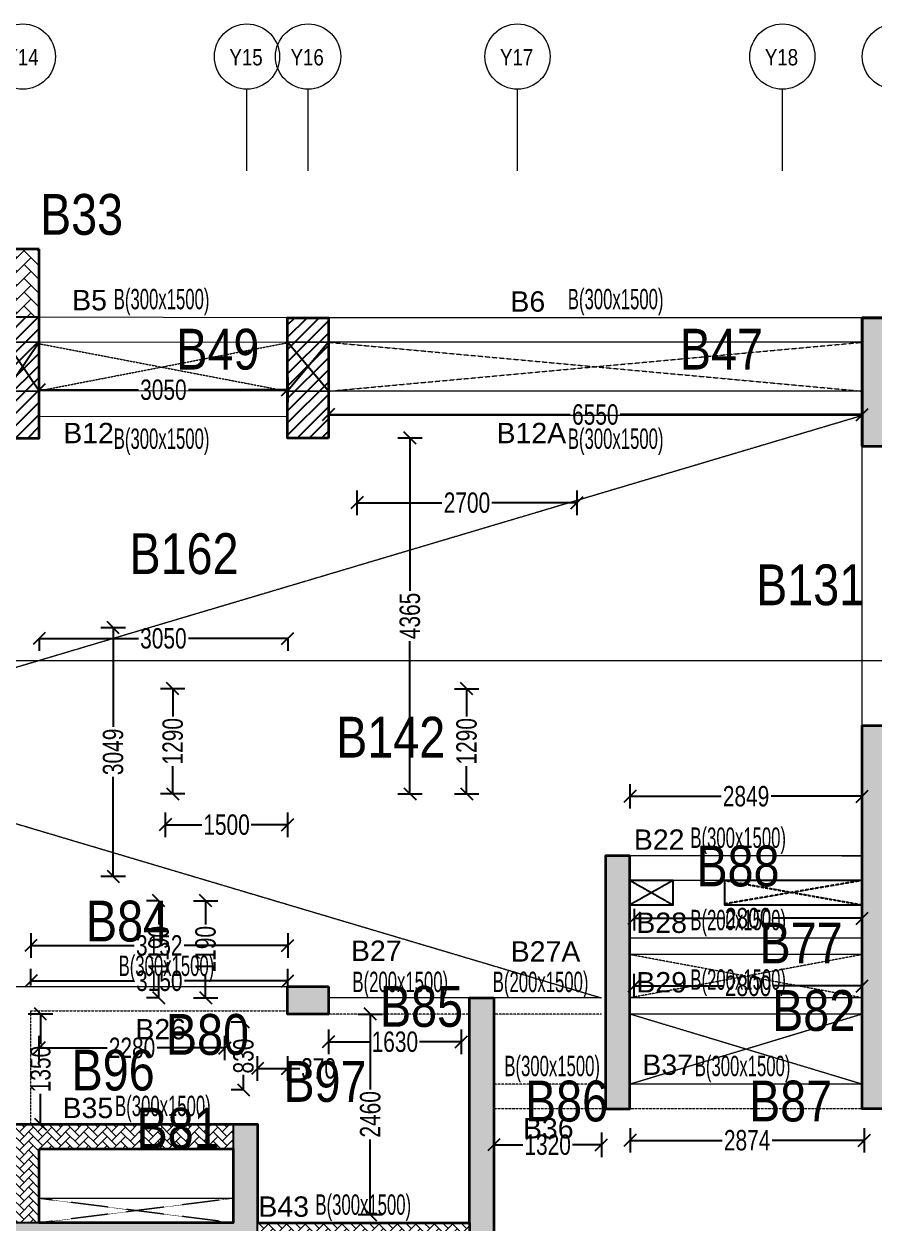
# Model space of a CAD drawing. Header units: millimetres. Extents: x -4 to 69440, y 27 to 29451.
# Drawn here: x 34437 to 44868, y 14746 to 29451 of the extents above; entities that cross this region are included whole.
import ezdxf
from ezdxf.enums import TextEntityAlignment as Align

# ---------------------------------------------------------------- set-up
doc = ezdxf.new("R2010")
doc.units = ezdxf.units.MM
for name, pattern in [('ACAD_ISO04W100', [30, 24, -3, 0, -3]), ('Grid Line', [2222.5, 1270, -317.5, 317.5, -317.5]), ('HIDDEN', [0.375, 0.25, -0.125])]:
    doc.linetypes.add(name, pattern=pattern)
for name, color, linetype, lineweight in [('A-ANNO-TAGS-SECT', 4, 'ACAD_ISO04W100', 25), ('A-GRIDS', 8, 'Continuous', 9), ('A-HIDD-ABVE', 8, 'HIDDEN', 20), ('S-BEAM', 7, 'Continuous', 18), ('S-BEAM-IDEN', 2, 'Continuous', 9), ('S-COL HATCH', 9, 'Continuous', 0), ('S-COLS', 5, 'Continuous', 35), ('S-GRIDS', 8, 'Continuous', 9), ('S-WALL', 4, 'Continuous', 18)]:
    doc.layers.add(name, color=color, linetype=linetype, lineweight=lineweight)
for name, color, linetype in [('Abhinav working', 6, 'Continuous'), ('Beam Nos', 7, 'Continuous'), ('CUTOUT', 4, 'Continuous'), ('ENV', 6, 'Continuous'), ('SECTION LINE', 4, 'Continuous'), ('SUNK SLAB', 8, 'Continuous')]:
    doc.layers.add(name, color=color, linetype=linetype)
doc.styles.add('Arial Narrow', font='ARIALN.TTF', dxfattribs={"height": 400})
doc.styles.add('Dim.s & Anno.(Misc.)', font='ARIALN.TTF')
doc.styles.add('SC-BBS1', font='SansSerif')
doc.styles.add('SOBHA', font='swisscl.ttf')
doc.styles.add('Swis721 LtCn BT', font='swisscl.ttf', dxfattribs={"width": 0.9, "height": 233.355162})
doc.dimstyles.new('S-100', dxfattribs={"dimscale": 100, "dimtxt": 2.5, "dimasz": 1.5, "dimexe": 1.5, "dimexo": 1.5, "dimgap": 0.1, "dimtad": 0, "dimdec": 0, "dimrnd": 0.0005, "dimzin": 0, "dimdsep": 46, "dimtxsty": 'SOBHA', "dimblk": 'OBLIQUE', "dimcen": 0.09, "dimclrd": 8, "dimclre": 8, "dimclrt": 6, "dimadec": 0, "dimazin": 0, "dimtfac": 1, "dimtdec": 0, "dimtofl": 0, "dimtmove": 0, "dimatfit": 3, "dimfxl": 1.5, "dimfxlon": 1, "dimtolj": 1, "dimtzin": 0, "dimlwd": -1, "dimlwe": -1, "dimarcsym": 0})
pattern_1 = [(45, (-31789949.04, 20738732.18), (0, 113.13708499), [240, -80]), (135, (-31789892.47, 20738788.75), (9e-15, 113.13708499), [240, -80])]
pattern_2 = [(45, (-31789949.05, 20548487.89), (-75.1300955, 75.1300955), [])]

# ---------------------------------------------------------------- blocks, each defined once
blk = doc.blocks.new('*U11')
at = {"lineweight": 20, "ltscale": 50}
blk.add_line((-5, 0), (-397.5, 0), dxfattribs=at)
at = {"color": 7, "style": 'Dim.s & Anno.(Misc.)'}
blk.add_attdef('SECTION-LETTER', text='', height=3, dxfattribs=at).set_placement((0, 0), align=Align.MIDDLE_CENTER)
blk = doc.blocks.new('Grid - Type 1 Structural-6743905-11TH FLOOR LVL')
at = {"layer": 'A-GRIDS'}
blk.add_circle((0, 0), 4, dxfattribs=at)
blk = doc.blocks.new('A$Cf2260b48')
at = {"layer": 'S-GRIDS', "linetype": 'Grid Line'}
for p, q in [((24805, 18003), (24805, 19003)), ((25555, 18003), (25555, 19003)), ((28125, 18003), (28125, 19003)), ((31375, 18003), (31375, 19003))]:
    blk.add_line(p, q, dxfattribs=at)
at = {"layer": 'A-GRIDS', "xscale": 99.99999999999991, "yscale": 99.99999999999991, "zscale": 99.99999999999991}
for p in [(22055, 19403), (24805, 19403), (25555, 19403), (28125, 19403), (31375, 19403), (32755, 19403)]:
    blk.add_blockref('Grid - Type 1 Structural-6743905-11TH FLOOR LVL', p, dxfattribs=at)
at = {"layer": 'A-GRIDS', "lineweight": 18, "char_height": 200, "width": 513.08, "attachment_point": 1, "style": 'Arial Narrow'}
for s, insert in [('Y14', (21840, 19495)), ('Y15', (24590, 19495)), ('Y16', (25340, 19495)), ('Y17', (27910, 19495)), ('Y18', (31160, 19495))]:
    blk.add_mtext(s, dxfattribs=dict(at, insert=insert))
blk = doc.blocks.new('A$Cfa8a0a46')
at = {"layer": 'CUTOUT', "color": 8, "linetype": 'HIDDEN'}
for p, q in [((34180, 3100), (34710, 2800)), ((34710, 3100), (34180, 2800)), ((35340, 3100), (37030, 2800)), ((37030, 3100), (35340, 2811))]:
    blk.add_line(p, q, dxfattribs=at)
at = {"layer": 'CUTOUT'}
for points in [[(34710, 3100), (34180, 3100), (34180, 2800), (34710, 2800)], [(37030, 3100), (35340, 3100), (35340, 2800), (37030, 2800)]]:
    blk.add_lwpolyline(points, close=True, dxfattribs=at)
blk = doc.blocks.new('_OBLIQUE')
at = {"color": 0, "linetype": 'ByBlock'}
blk.add_line((-0.5, -0.5), (0.5, 0.5), dxfattribs=at)
blk = doc.blocks.new('*D231')
at = {"layer": 'Abhinav working', "color": 8, "transparency": 16777216}
for p, q in [((38173, 24810), (38173, 24510)), ((44723, 24810), (44723, 24510)), ((38173, 24660), (41141, 24660)), ((44723, 24660), (41755, 24660))]:
    blk.add_line(p, q, dxfattribs=at)
at = {"layer": 'Defpoints', "color": 0, "transparency": 16777216}
for p in [(38173, 25399), (44723, 25399, 0), (44723, 24660)]:
    blk.add_point(p, dxfattribs=at)
at = {"layer": 'Abhinav working', "color": 8, "transparency": 16777216, "xscale": 150, "yscale": 150, "zscale": 150, "rotation": 180}
blk.add_blockref('_OBLIQUE', (38173, 24660), dxfattribs=at)
at = {"layer": 'Abhinav working', "color": 8, "transparency": 16777216, "xscale": 150, "yscale": 150, "zscale": 150}
blk.add_blockref('_OBLIQUE', (44723, 24660), dxfattribs=at)
at = {"layer": 'Abhinav working', "color": 6, "transparency": 16777216, "insert": (41448, 24660), "char_height": 250, "attachment_point": 5, "style": 'SOBHA'}
blk.add_mtext('\\A1;6550', dxfattribs=at)
blk = doc.blocks.new('*D232')
at = {"layer": 'Abhinav working', "color": 8, "transparency": 16777216}
for p, q in [((34623, 25114), (34623, 24814)), ((37673, 25114), (37673, 24814)), ((34623, 24964), (35841, 24964)), ((37673, 24964), (36455, 24964))]:
    blk.add_line(p, q, dxfattribs=at)
at = {"layer": 'Defpoints', "color": 0, "transparency": 16777216}
for p in [(34623, 25399), (37673, 25399), (37673, 24964)]:
    blk.add_point(p, dxfattribs=at)
at = {"layer": 'Abhinav working', "color": 8, "transparency": 16777216, "xscale": 150, "yscale": 150, "zscale": 150}
for p, rotation in [((34623, 24964), 180.0001394134998), ((37673, 24964), 0.0001394134998965)]:
    blk.add_blockref('_OBLIQUE', p, dxfattribs=dict(at, rotation=rotation))
at = {"layer": 'Abhinav working', "color": 6, "transparency": 16777216, "insert": (36148, 24964), "char_height": 250, "attachment_point": 5, "rotation": 0.0001, "style": 'SOBHA'}
blk.add_mtext('\\A1;3050', dxfattribs=at)
blk = doc.blocks.new('*D250')
at = {"layer": 'Abhinav working', "color": 8, "transparency": 16777216}
for p, q in [((36173, 19480), (36173, 19780)), ((37673, 19480), (37673, 19780)), ((36173, 19630), (36619, 19630)), ((37673, 19630), (37227, 19630))]:
    blk.add_line(p, q, dxfattribs=at)
at = {"layer": 'Defpoints', "color": 0, "transparency": 16777216}
for p in [(37673, 19630), (36173, 18999), (37673, 18999)]:
    blk.add_point(p, dxfattribs=at)
at = {"layer": 'Abhinav working', "color": 8, "transparency": 16777216, "xscale": 150, "yscale": 150, "zscale": 150, "rotation": 180}
blk.add_blockref('_OBLIQUE', (36173, 19630), dxfattribs=at)
at = {"layer": 'Abhinav working', "color": 8, "transparency": 16777216, "xscale": 150, "yscale": 150, "zscale": 150}
blk.add_blockref('_OBLIQUE', (37673, 19630), dxfattribs=at)
at = {"layer": 'Abhinav working', "color": 6, "transparency": 16777216, "insert": (36923, 19630), "char_height": 250, "attachment_point": 5, "style": 'SOBHA'}
blk.add_mtext('\\A1;1500', dxfattribs=at)
blk = doc.blocks.new('*D251')
at = {"layer": 'Abhinav working', "color": 8, "transparency": 16777216}
for p, q in [((34623, 16743), (34623, 17043)), ((36903, 16743), (36903, 17043)), ((34623, 16893), (35456, 16893)), ((36903, 16893), (36070, 16893))]:
    blk.add_line(p, q, dxfattribs=at)
at = {"layer": 'Defpoints', "color": 0, "transparency": 16777216}
for p in [(36903, 16893), (34623, 15959), (36903, 15959)]:
    blk.add_point(p, dxfattribs=at)
at = {"layer": 'Abhinav working', "color": 8, "transparency": 16777216, "xscale": 150, "yscale": 150, "zscale": 150, "rotation": 180}
blk.add_blockref('_OBLIQUE', (34623, 16893), dxfattribs=at)
at = {"layer": 'Abhinav working', "color": 8, "transparency": 16777216, "xscale": 150, "yscale": 150, "zscale": 150}
blk.add_blockref('_OBLIQUE', (36903, 16893), dxfattribs=at)
at = {"layer": 'Abhinav working', "color": 6, "transparency": 16777216, "insert": (35763, 16893), "char_height": 250, "attachment_point": 5, "style": 'SOBHA'}
blk.add_mtext('\\A1;2280', dxfattribs=at)
blk = doc.blocks.new('*D253')
at = {"layer": 'Abhinav working', "color": 8, "transparency": 16777216}
for p, q in [((37303, 16491), (37303, 16791)), ((37673, 16491), (37673, 16791)), ((37303, 16641), (37673, 16641)), ((37673, 16641), (37823, 16641))]:
    blk.add_line(p, q, dxfattribs=at)
at = {"layer": 'Defpoints', "color": 0, "transparency": 16777216}
for p in [(37673, 16641), (37303, 15959), (37673, 15959)]:
    blk.add_point(p, dxfattribs=at)
at = {"layer": 'Abhinav working', "color": 8, "transparency": 16777216, "xscale": 150, "yscale": 150, "zscale": 150, "rotation": 180}
blk.add_blockref('_OBLIQUE', (37303, 16641), dxfattribs=at)
at = {"layer": 'Abhinav working', "color": 8, "transparency": 16777216, "xscale": 150, "yscale": 150, "zscale": 150}
blk.add_blockref('_OBLIQUE', (37673, 16641), dxfattribs=at)
at = {"layer": 'Abhinav working', "color": 6, "transparency": 16777216, "insert": (38052, 16641), "char_height": 250, "attachment_point": 5, "style": 'SOBHA'}
blk.add_mtext('\\A1;370', dxfattribs=at)
blk = doc.blocks.new('*D254')
at = {"layer": 'Abhinav working', "color": 8, "transparency": 16777216}
for p, q in [((38537, 17309), (38837, 17309)), ((38687, 17309), (38687, 16385)), ((38687, 14849), (38687, 15772)), ((38537, 14849), (38837, 14849))]:
    blk.add_line(p, q, dxfattribs=at)
at = {"layer": 'Defpoints', "color": 0, "transparency": 16777216}
for p in [(37973, 17309), (37973, 14849), (38687, 14849)]:
    blk.add_point(p, dxfattribs=at)
at = {"layer": 'Abhinav working', "color": 8, "transparency": 16777216, "xscale": 150, "yscale": 150, "zscale": 150}
for p, rotation in [((38687, 17309), 90), ((38687, 14849), 270)]:
    blk.add_blockref('_OBLIQUE', p, dxfattribs=dict(at, rotation=rotation))
at = {"layer": 'Abhinav working', "color": 6, "transparency": 16777216, "insert": (38687, 16079), "char_height": 250, "attachment_point": 5, "rotation": 90, "style": 'SOBHA'}
blk.add_mtext('\\A1;2460', dxfattribs=at)
blk = doc.blocks.new('*D255')
at = {"layer": 'Abhinav working', "color": 8, "transparency": 16777216}
for p, q in [((38173, 17118), (38173, 16818)), ((39803, 17118), (39803, 16818)), ((38173, 16968), (38684, 16968)), ((39803, 16968), (39292, 16968))]:
    blk.add_line(p, q, dxfattribs=at)
at = {"layer": 'Defpoints', "color": 0, "transparency": 16777216}
for p in [(38173, 17309), (39803, 17309), (39803, 16968)]:
    blk.add_point(p, dxfattribs=at)
at = {"layer": 'Abhinav working', "color": 8, "transparency": 16777216, "xscale": 150, "yscale": 150, "zscale": 150, "rotation": 180}
blk.add_blockref('_OBLIQUE', (38173, 16968), dxfattribs=at)
at = {"layer": 'Abhinav working', "color": 8, "transparency": 16777216, "xscale": 150, "yscale": 150, "zscale": 150}
blk.add_blockref('_OBLIQUE', (39803, 16968), dxfattribs=at)
at = {"layer": 'Abhinav working', "color": 6, "transparency": 16777216, "insert": (38988, 16968), "char_height": 250, "attachment_point": 5, "style": 'SOBHA'}
blk.add_mtext('\\A1;1630', dxfattribs=at)
blk = doc.blocks.new('*D256')
at = {"layer": 'Abhinav working', "color": 8, "transparency": 16777216}
for p, q in [((40203, 15855), (40203, 15555)), ((41523, 15855), (41523, 15555)), ((40203, 15705), (40559, 15705)), ((41523, 15705), (41167, 15705))]:
    blk.add_line(p, q, dxfattribs=at)
at = {"layer": 'Defpoints', "color": 0, "transparency": 16777216}
for p in [(40203, 16149), (41523, 16149, 0), (41523, 15705)]:
    blk.add_point(p, dxfattribs=at)
at = {"layer": 'Abhinav working', "color": 8, "transparency": 16777216, "xscale": 150, "yscale": 150, "zscale": 150, "rotation": 180}
blk.add_blockref('_OBLIQUE', (40203, 15705), dxfattribs=at)
at = {"layer": 'Abhinav working', "color": 8, "transparency": 16777216, "xscale": 150, "yscale": 150, "zscale": 150}
blk.add_blockref('_OBLIQUE', (41523, 15705), dxfattribs=at)
at = {"layer": 'Abhinav working', "color": 6, "transparency": 16777216, "insert": (40863, 15705), "char_height": 250, "attachment_point": 5, "style": 'SOBHA'}
blk.add_mtext('\\A1;1320', dxfattribs=at)
blk = doc.blocks.new('*D257')
at = {"layer": 'Abhinav working', "color": 8, "transparency": 16777216}
for p, q in [((41923, 17503), (41923, 17803)), ((44723, 17503), (44723, 17803)), ((41923, 17653), (43016, 17653)), ((44723, 17653), (43630, 17653))]:
    blk.add_line(p, q, dxfattribs=at)
at = {"layer": 'Defpoints', "color": 0, "transparency": 16777216}
for p in [(44723, 17653), (41923, 16649, 0), (44723, 16649, 0)]:
    blk.add_point(p, dxfattribs=at)
at = {"layer": 'Abhinav working', "color": 8, "transparency": 16777216, "xscale": 150, "yscale": 150, "zscale": 150, "rotation": 180}
blk.add_blockref('_OBLIQUE', (41923, 17653), dxfattribs=at)
at = {"layer": 'Abhinav working', "color": 8, "transparency": 16777216, "xscale": 150, "yscale": 150, "zscale": 150}
blk.add_blockref('_OBLIQUE', (44723, 17653), dxfattribs=at)
at = {"layer": 'Abhinav working', "color": 6, "transparency": 16777216, "insert": (43323, 17653), "char_height": 250, "attachment_point": 5, "style": 'SOBHA'}
blk.add_mtext('\\A1;2800', dxfattribs=at)
blk = doc.blocks.new('*D258')
at = {"layer": 'Abhinav working', "color": 8, "transparency": 16777216}
for p, q in [((41923, 18599), (41923, 18333)), ((44723, 18599), (44723, 18333)), ((41923, 18483), (43016, 18483)), ((44723, 18483), (43630, 18483))]:
    blk.add_line(p, q, dxfattribs=at)
at = {"layer": 'Defpoints', "color": 0, "transparency": 16777216}
for p in [(41923, 18749, 0), (44723, 18749, 0), (44723, 18483)]:
    blk.add_point(p, dxfattribs=at)
at = {"layer": 'Abhinav working', "color": 8, "transparency": 16777216, "xscale": 150, "yscale": 150, "zscale": 150, "rotation": 180}
blk.add_blockref('_OBLIQUE', (41923, 18483), dxfattribs=at)
at = {"layer": 'Abhinav working', "color": 8, "transparency": 16777216, "xscale": 150, "yscale": 150, "zscale": 150}
blk.add_blockref('_OBLIQUE', (44723, 18483), dxfattribs=at)
at = {"layer": 'Abhinav working', "color": 6, "transparency": 16777216, "insert": (43323, 18483), "char_height": 250, "attachment_point": 5, "style": 'SOBHA'}
blk.add_mtext('\\A1;2800', dxfattribs=at)
blk = doc.blocks.new('*D331')
at = {"layer": 'Abhinav working', "color": 8, "transparency": 16777216}
for p, q in [((34521, 18299), (34521, 17999)), ((37673, 18299), (37673, 17999)), ((34521, 18149), (35791, 18149)), ((37673, 18149), (36403, 18149))]:
    blk.add_line(p, q, dxfattribs=at)
at = {"layer": 'Defpoints', "color": 0, "transparency": 16777216}
for p in [(34521, 18699), (37673, 18599), (37673, 18149)]:
    blk.add_point(p, dxfattribs=at)
at = {"layer": 'Abhinav working', "color": 8, "transparency": 16777216, "xscale": 150, "yscale": 150, "zscale": 150, "rotation": 180}
blk.add_blockref('_OBLIQUE', (34521, 18149), dxfattribs=at)
at = {"layer": 'Abhinav working', "color": 8, "transparency": 16777216, "xscale": 150, "yscale": 150, "zscale": 150}
blk.add_blockref('_OBLIQUE', (37673, 18149), dxfattribs=at)
at = {"layer": 'Abhinav working', "color": 6, "transparency": 16777216, "insert": (36097, 18149), "char_height": 250, "attachment_point": 5, "style": 'SOBHA'}
blk.add_mtext('\\A1;3152', dxfattribs=at)
blk = doc.blocks.new('*D332')
at = {"layer": 'Abhinav working', "color": 8, "transparency": 16777216}
for p, q in [((41874, 15910), (41874, 15610)), ((44748, 15910), (44748, 15610)), ((41874, 15760), (43003, 15760)), ((44748, 15760), (43619, 15760))]:
    blk.add_line(p, q, dxfattribs=at)
at = {"layer": 'Defpoints', "color": 0, "transparency": 16777216}
for p in [(41874, 16148), (44748, 16149), (44748, 15760)]:
    blk.add_point(p, dxfattribs=at)
at = {"layer": 'Abhinav working', "color": 8, "transparency": 16777216, "xscale": 150, "yscale": 150, "zscale": 150}
for p, rotation in [((41874, 15760), 180.0155512640855), ((44748, 15760), 0.0155512640856049)]:
    blk.add_blockref('_OBLIQUE', p, dxfattribs=dict(at, rotation=rotation))
at = {"layer": 'Abhinav working', "color": 6, "transparency": 16777216, "insert": (43311, 15760), "char_height": 250, "attachment_point": 5, "rotation": 0.0156, "style": 'SOBHA'}
blk.add_mtext('\\A1;2874', dxfattribs=at)
blk = doc.blocks.new('*D333')
at = {"layer": 'Abhinav working', "color": 8, "transparency": 16777216}
for p, q in [((41874, 19829), (41874, 20129)), ((44723, 19830), (44723, 20130)), ((41874, 19979), (42992, 19979)), ((44723, 19979), (43605, 19979))]:
    blk.add_line(p, q, dxfattribs=at)
at = {"layer": 'Defpoints', "color": 0, "transparency": 16777216}
for p in [(44723, 19979), (41874, 19248), (44723, 19248)]:
    blk.add_point(p, dxfattribs=at)
at = {"layer": 'Abhinav working', "color": 8, "transparency": 16777216, "xscale": 150, "yscale": 150, "zscale": 150}
for p, rotation in [((41874, 19979), 180.0002452674936), ((44723, 19979), 0.0002452674935816)]:
    blk.add_blockref('_OBLIQUE', p, dxfattribs=dict(at, rotation=rotation))
at = {"layer": 'Abhinav working', "color": 6, "transparency": 16777216, "insert": (43298, 19979), "char_height": 250, "attachment_point": 5, "rotation": 0.0002, "style": 'SOBHA'}
blk.add_mtext('\\A1;2849', dxfattribs=at)
blk = doc.blocks.new('*D349')
at = {"layer": 'Abhinav working', "color": 8, "transparency": 16777216}
for p, q in [((35381, 22048), (35681, 22048)), ((35531, 22048), (35531, 20830)), ((35531, 18999), (35531, 20217)), ((35381, 18999), (35681, 18999))]:
    blk.add_line(p, q, dxfattribs=at)
at = {"layer": 'Defpoints', "color": 0, "transparency": 16777216}
for p in [(34623, 22048), (34623, 18999), (35531, 18999)]:
    blk.add_point(p, dxfattribs=at)
at = {"layer": 'Abhinav working', "color": 8, "transparency": 16777216, "xscale": 150, "yscale": 150, "zscale": 150}
for p, rotation in [((35531, 22048), 90), ((35531, 18999), 270)]:
    blk.add_blockref('_OBLIQUE', p, dxfattribs=dict(at, rotation=rotation))
at = {"layer": 'Abhinav working', "color": 6, "transparency": 16777216, "insert": (35531, 20524), "char_height": 250, "attachment_point": 5, "rotation": 90, "style": 'SOBHA'}
blk.add_mtext('\\A1;3049', dxfattribs=at)
blk = doc.blocks.new('*D350')
at = {"layer": 'Abhinav working', "color": 8, "transparency": 16777216}
for p, q in [((36413, 21299), (36113, 21299)), ((36263, 21299), (36263, 20958)), ((36262, 20009), (36262, 20350)), ((36412, 20009), (36112, 20009))]:
    blk.add_line(p, q, dxfattribs=at)
at = {"layer": 'Defpoints', "color": 0, "transparency": 16777216}
for p in [(36263, 21299), (37674, 21298), (37673, 20008)]:
    blk.add_point(p, dxfattribs=at)
at = {"layer": 'Abhinav working', "color": 8, "transparency": 16777216, "xscale": 150, "yscale": 150, "zscale": 150}
for p, rotation in [((36263, 21299), 89.96296832788563), ((36262, 20009), 269.9629683278856)]:
    blk.add_blockref('_OBLIQUE', p, dxfattribs=dict(at, rotation=rotation))
at = {"layer": 'Abhinav working', "color": 6, "transparency": 16777216, "insert": (36263, 20654), "char_height": 250, "attachment_point": 5, "rotation": 89.963, "style": 'SOBHA'}
blk.add_mtext('\\A1;1290', dxfattribs=at)
blk = doc.blocks.new('*D369')
at = {"layer": 'Abhinav working', "color": 8, "transparency": 16777216}
for p, q in [((36090, 18699), (35940, 18699)), ((36090, 18699), (36090, 18408)), ((36090, 17509), (36090, 17800)), ((36090, 17509), (35940, 17509))]:
    blk.add_line(p, q, dxfattribs=at)
at = {"layer": 'Defpoints', "color": 0, "transparency": 16777216}
for p in [(36171, 18699), (36090, 17509), (36171, 17509)]:
    blk.add_point(p, dxfattribs=at)
at = {"layer": 'Abhinav working', "color": 8, "transparency": 16777216, "xscale": 150, "yscale": 150, "zscale": 150}
for p, rotation in [((36090, 18699), 89.99978940396619), ((36090, 17509), 269.9997894039662)]:
    blk.add_blockref('_OBLIQUE', p, dxfattribs=dict(at, rotation=rotation))
at = {"layer": 'Abhinav working', "color": 6, "transparency": 16777216, "insert": (36090, 18104), "char_height": 250, "attachment_point": 5, "rotation": 89.9998, "style": 'SOBHA'}
blk.add_mtext('\\A1;1190', dxfattribs=at)
blk = doc.blocks.new('*D425')
at = {"layer": 'Abhinav working', "color": 8, "transparency": 16777216}
for p, q in [((39719, 21299), (40019, 21299)), ((39869, 21299), (39869, 20958)), ((39869, 20009), (39869, 20350)), ((39719, 20009), (40019, 20009))]:
    blk.add_line(p, q, dxfattribs=at)
at = {"layer": 'Defpoints', "color": 0, "transparency": 16777216}
for p in [(37673, 21299), (39869, 21299), (37673, 20009)]:
    blk.add_point(p, dxfattribs=at)
at = {"layer": 'Abhinav working', "color": 8, "transparency": 16777216, "xscale": 150, "yscale": 150, "zscale": 150}
for p, rotation in [((39869, 21299), 89.99935224534906), ((39869, 20009), 269.9993522453491)]:
    blk.add_blockref('_OBLIQUE', p, dxfattribs=dict(at, rotation=rotation))
at = {"layer": 'Abhinav working', "color": 6, "transparency": 16777216, "insert": (39869, 20654), "char_height": 250, "attachment_point": 5, "rotation": 89.9994, "style": 'SOBHA'}
blk.add_mtext('\\A1;1290', dxfattribs=at)
blk = doc.blocks.new('*D426')
at = {"layer": 'Abhinav working', "color": 8, "transparency": 16777216}
for p, q in [((34623, 21915), (34623, 21765)), ((34623, 21915), (35841, 21915)), ((37673, 21915), (36455, 21915)), ((37673, 21915), (37673, 21765))]:
    blk.add_line(p, q, dxfattribs=at)
at = {"layer": 'Defpoints', "color": 0, "transparency": 16777216}
for p in [(34623, 22049), (37673, 22049), (37673, 21915)]:
    blk.add_point(p, dxfattribs=at)
at = {"layer": 'Abhinav working', "color": 8, "transparency": 16777216, "xscale": 150, "yscale": 150, "zscale": 150}
for p, rotation in [((34623, 21915), 180.0037938549639), ((37673, 21915), 0.0037938549639096)]:
    blk.add_blockref('_OBLIQUE', p, dxfattribs=dict(at, rotation=rotation))
at = {"layer": 'Abhinav working', "color": 6, "transparency": 16777216, "insert": (36148, 21915), "char_height": 250, "attachment_point": 5, "rotation": 0.0038, "style": 'SOBHA'}
blk.add_mtext('\\A1;3050', dxfattribs=at)
blk = doc.blocks.new('*D428')
at = {"layer": 'Abhinav working', "color": 8, "transparency": 16777216}
for p, q in [((36516, 18699), (36816, 18699)), ((36666, 18699), (36666, 18408)), ((36666, 17509), (36666, 17800)), ((36516, 17509), (36816, 17509))]:
    blk.add_line(p, q, dxfattribs=at)
at = {"layer": 'Defpoints', "color": 0, "transparency": 16777216}
for p in [(36173, 18699), (36666, 18699), (36173, 17509)]:
    blk.add_point(p, dxfattribs=at)
at = {"layer": 'Abhinav working', "color": 8, "transparency": 16777216, "xscale": 150, "yscale": 150, "zscale": 150}
for p, rotation in [((36666, 18699), 90), ((36666, 17509), 270)]:
    blk.add_blockref('_OBLIQUE', p, dxfattribs=dict(at, rotation=rotation))
at = {"layer": 'Abhinav working', "color": 6, "transparency": 16777216, "insert": (36666, 18104), "char_height": 250, "attachment_point": 5, "rotation": 90, "style": 'SOBHA'}
blk.add_mtext('\\A1;1190', dxfattribs=at)
blk = doc.blocks.new('*D429')
at = {"layer": 'Abhinav working', "color": 8, "transparency": 16777216}
for p, q in [((34523, 17659), (34523, 17865)), ((37673, 17659), (37673, 17865)), ((34523, 17715), (35791, 17715)), ((37673, 17715), (36405, 17715))]:
    blk.add_line(p, q, dxfattribs=at)
at = {"layer": 'Defpoints', "color": 0, "transparency": 16777216}
for p in [(37673, 17715), (34523, 17509), (37673, 17509)]:
    blk.add_point(p, dxfattribs=at)
at = {"layer": 'Abhinav working', "color": 8, "transparency": 16777216, "xscale": 150, "yscale": 150, "zscale": 150, "rotation": 180}
blk.add_blockref('_OBLIQUE', (34523, 17715), dxfattribs=at)
at = {"layer": 'Abhinav working', "color": 8, "transparency": 16777216, "xscale": 150, "yscale": 150, "zscale": 150}
blk.add_blockref('_OBLIQUE', (37673, 17715), dxfattribs=at)
at = {"layer": 'Abhinav working', "color": 6, "transparency": 16777216, "insert": (36098, 17715), "char_height": 250, "attachment_point": 5, "style": 'SOBHA'}
blk.add_mtext('\\A1;3150', dxfattribs=at)
blk = doc.blocks.new('*D430')
at = {"layer": 'Abhinav working', "color": 8, "transparency": 16777216}
for p, q in [((34790, 17309), (34490, 17309)), ((34640, 17309), (34640, 16938)), ((34640, 15959), (34640, 16330)), ((34790, 15959), (34490, 15959))]:
    blk.add_line(p, q, dxfattribs=at)
at = {"layer": 'Defpoints', "color": 0, "transparency": 16777216}
for p in [(34640, 17309), (35373, 17309), (35373, 15959)]:
    blk.add_point(p, dxfattribs=at)
at = {"layer": 'Abhinav working', "color": 8, "transparency": 16777216, "xscale": 150, "yscale": 150, "zscale": 150}
for p, rotation in [((34640, 17309), 90), ((34640, 15959), 270)]:
    blk.add_blockref('_OBLIQUE', p, dxfattribs=dict(at, rotation=rotation))
at = {"layer": 'Abhinav working', "color": 6, "transparency": 16777216, "insert": (34640, 16634), "char_height": 250, "attachment_point": 5, "rotation": 90, "style": 'SOBHA'}
blk.add_mtext('\\A1;1350', dxfattribs=at)
blk = doc.blocks.new('*D431')
at = {"layer": 'Abhinav working', "color": 8, "transparency": 16777216}
for p, q in [((37131, 17209), (36981, 17209)), ((37131, 17209), (37131, 17023)), ((37131, 16379), (37131, 16565)), ((37131, 16379), (36981, 16379))]:
    blk.add_line(p, q, dxfattribs=at)
at = {"layer": 'Defpoints', "color": 0, "transparency": 16777216}
for p in [(37131, 17209), (37203, 17209), (37203, 16379)]:
    blk.add_point(p, dxfattribs=at)
at = {"layer": 'Abhinav working', "color": 8, "transparency": 16777216, "xscale": 150, "yscale": 150, "zscale": 150}
for p, rotation in [((37131, 17209), 90), ((37131, 16379), 270)]:
    blk.add_blockref('_OBLIQUE', p, dxfattribs=dict(at, rotation=rotation))
at = {"layer": 'Abhinav working', "color": 6, "transparency": 16777216, "insert": (37131, 16794), "char_height": 250, "attachment_point": 5, "rotation": 90, "style": 'SOBHA'}
blk.add_mtext('\\A1;830', dxfattribs=at)
blk = doc.blocks.new('*D432')
at = {"layer": 'Abhinav working', "color": 8, "transparency": 16777216}
for p, q in [((38523, 23729), (38523, 23429)), ((41223, 23729), (41223, 23429)), ((38523, 23579), (39566, 23579)), ((41223, 23579), (40180, 23579))]:
    blk.add_line(p, q, dxfattribs=at)
at = {"layer": 'Defpoints', "color": 0, "transparency": 16777216}
for p in [(38523, 24199), (41223, 24199), (41223, 23579)]:
    blk.add_point(p, dxfattribs=at)
at = {"layer": 'Abhinav working', "color": 8, "transparency": 16777216, "xscale": 150, "yscale": 150, "zscale": 150, "rotation": 180}
blk.add_blockref('_OBLIQUE', (38523, 23579), dxfattribs=at)
at = {"layer": 'Abhinav working', "color": 8, "transparency": 16777216, "xscale": 150, "yscale": 150, "zscale": 150}
blk.add_blockref('_OBLIQUE', (41223, 23579), dxfattribs=at)
at = {"layer": 'Abhinav working', "color": 6, "transparency": 16777216, "insert": (39873, 23579), "char_height": 250, "attachment_point": 5, "style": 'SOBHA'}
blk.add_mtext('\\A1;2700', dxfattribs=at)
blk = doc.blocks.new('*D437')
at = {"layer": 'Abhinav working', "color": 8, "transparency": 16777216}
for p, q in [((39023, 24374), (39323, 24374)), ((39173, 24374), (39173, 22499)), ((39173, 20009), (39173, 21883)), ((39023, 20009), (39323, 20009))]:
    blk.add_line(p, q, dxfattribs=at)
at = {"layer": 'Defpoints', "color": 0, "transparency": 16777216}
for p in [(38173, 24374), (39173, 24374), (38173, 20009)]:
    blk.add_point(p, dxfattribs=at)
at = {"layer": 'Abhinav working', "color": 8, "transparency": 16777216, "xscale": 150, "yscale": 150, "zscale": 150}
for p, rotation in [((39173, 24374), 90), ((39173, 20009), 270)]:
    blk.add_blockref('_OBLIQUE', p, dxfattribs=dict(at, rotation=rotation))
at = {"layer": 'Abhinav working', "color": 6, "transparency": 16777216, "insert": (39173, 22191), "char_height": 250, "attachment_point": 5, "rotation": 90, "style": 'SOBHA'}
blk.add_mtext('\\A1;4365', dxfattribs=at)

msp = doc.modelspace()

# ---------------------------------------------------------------- hatches: boundary and pattern name
at = {"layer": 'S-COL HATCH'}
h = msp.add_hatch(dxfattribs=at)
h.set_pattern_fill('AR-HBONE', color=256, scale=30)
h.set_pattern_definition([(45, (-31789949.04, 20738732.18), (0, 169.7056275), [360, -120]), (135, (-31789864.19, 20738817.03), (1e-14, 169.7056275), [360, -120])])
h.paths.add_polyline_path([(34222.8, 26687.6), (34622.8, 26687.6), (34622.8, 25853.4), (34622.8, 25853.4), (34222.8, 25853.4)])
at = {"layer": 'S-COL HATCH', "transparency": 33554687}
h = msp.add_hatch(color=256, dxfattribs=at)
h.dxf.hatch_style = 1
h.paths.add_polyline_path([(45222.8, 25847.6), (44722.8, 25847.6), (44722.8, 24272.2), (45222.8, 24272.2)])
h = msp.add_hatch(color=256, dxfattribs=at)
h.dxf.hatch_style = 1
h.paths.add_polyline_path([(44722.8, 20847.6), (45222.8, 20847.6), (45222.8, 16147.6), (44722.8, 16147.6)])
h = msp.add_hatch(color=256, dxfattribs=at)
h.dxf.hatch_style = 1
h.paths.add_polyline_path([(41872.8, 19247.6), (41572.8, 19247.6), (41572.8, 16147.6), (41872.8, 16147.6)])
h = msp.add_hatch(color=256, dxfattribs=at)
h.dxf.hatch_style = 1
h.paths.add_polyline_path([(38172.8, 17647.6), (37672.8, 17647.6), (37672.8, 17307.6), (38172.8, 17307.6)])
h = msp.add_hatch(color=256, dxfattribs=at)
h.dxf.hatch_style = 1
h.paths.add_polyline_path([(39902.8, 17507.6), (40202.8, 17507.6), (40202.8, 14447.6), (39902.8, 14447.6), (39902.8, 14747.6)])
at = {"layer": 'S-COL HATCH'}
h = msp.add_hatch(dxfattribs=at)
h.set_pattern_fill('AR-HBONE', color=256, scale=20)
h.set_pattern_definition(pattern_1)
h.paths.add_polyline_path([(34622.8, 15657.6), (34622.8, 14747.6), (34622.8, 14747.6), (34622.8, 14747.6), (34222.8, 14747.6), (34222.8, 15957.6), (37002.8, 15957.6), (37002.8, 15657.6), (37002.8, 15657.6)])
at = {"layer": 'S-COL HATCH', "transparency": 33554687}
h = msp.add_hatch(color=256, dxfattribs=at)
h.dxf.hatch_style = 1
h.paths.add_polyline_path([(37302.8, 15957.6), (37002.8, 15957.6), (37002.8, 14747.6), (34222.8, 14747.6), (34222.8, 14447.6), (37302.8, 14447.6)])
at = {"layer": 'S-COL HATCH'}
h = msp.add_hatch(dxfattribs=at)
h.set_pattern_fill('AR-HBONE', color=256, scale=20)
h.set_pattern_definition(pattern_1)
h.paths.add_polyline_path([(37302.8, 14747.6), (37302.8, 14447.6), (39902.8, 14447.6), (39902.8, 14747.6)])
at = {"layer": 'SUNK SLAB'}
h = msp.add_hatch(dxfattribs=at)
h.set_pattern_fill('ANSI31', color=8, scale=850, style=0)
h.set_pattern_definition(pattern_2)
h.paths.add_polyline_path([(34622.8, 25853.4), (34222.8, 25853.4), (34222.8, 24372.6), (34622.8, 24372.6)])
h = msp.add_hatch(dxfattribs=at)
h.set_pattern_fill('ANSI31', color=8, scale=850, style=0)
h.set_pattern_definition(pattern_2)
h.paths.add_polyline_path([(37672.8, 24372.6), (38172.8, 24372.6), (38172.8, 25847.6), (37672.8, 25847.6)])

# ---------------------------------------------------------------- linework, layer by layer
at = {"layer": 'A-HIDD-ABVE', "linetype": 'HIDDEN'}
for p, q in [((34622.8, 24953.4), (37672.8, 25542.6)), ((34622.8, 25530.1), (37672.8, 24947.6)), ((38172.8, 25547.6), (44722.8, 24947.6)), ((38172.8, 24947.6), (44722.8, 25547.6)), ((17522.8, 24647.6, 0), (41522.8, 17507.6)), ((44722.8, 24647.6, 0), (20722.8, 17507.6)), ((44722.8, 18037.6, 0), (41872.8, 17507.6, 0)), ((44722.8, 17507.6, 0), (41872.8, 18037.6)), ((44722.8, 17307.6, 0), (41872.8, 16447.6, 0)), ((44722.8, 16447.6, 0), (41872.8, 17307.6)), ((37002.8, 15047.8), (34622.8, 14747.6)), ((37002.8, 14747.6), (34622.8, 15047.8))]:
    msp.add_line(p, q, dxfattribs=at)
at = {"layer": 'ENV'}
for p, q in [((34622.8, 24947.3), (34220.3, 25547.6)), ((34622.8, 25547.6), (34220.3, 24947.6)), ((38172.8, 24947.3), (37672.8, 25547.6)), ((38172.8, 25547.6), (37672.8, 24947.6))]:
    msp.add_line(p, q, dxfattribs=at)
at = {"layer": 'S-BEAM'}
for p, q in [((37672.8, 25847.6), (34622.8, 25853.4)), ((44722.8, 25847.6, 0), (38172.8, 25847.6, 0)), ((37672.8, 25542.6), (34622.8, 25548.4)), ((44722.8, 25547.6, 0), (38172.8, 25547.6)), ((37672.8, 24947.6), (34622.8, 24953.4)), ((44722.8, 24947.6, 0), (38172.8, 24947.6, 0)), ((37672.8, 24631.8), (34622.8, 24637.7)), ((44722.8, 24647.6, 0), (38172.8, 24647.6)), ((44722.8, 20847.6, 0), (44722.8, 24336.2, 0)), ((44722.8, 19247.6, 0), (41872.8, 19247.6, 0)), ((44472.8, 19247.6, 0), (44722.8, 19247.6, 0)), ((44722.8, 18947.6, 0), (41872.8, 18947.6, 0)), ((44722.8, 18237.6), (41872.8, 18237.6)), ((44722.8, 18037.6), (41872.8, 18037.6)), ((24572.8, 17647.6), (37681.1, 17647.6, 0)), ((41522.8, 17507.6), (38172.8, 17507.6)), ((44722.8, 17507.7, 0), (41872.8, 17507.6, 0)), ((44722.8, 17307.6, 0), (41872.8, 17307.6)), ((44722.8, 16447.6), (41872.8, 16447.6, 0))]:
    msp.add_line(p, q, dxfattribs=at)
at = {"layer": 'S-BEAM', "linetype": 'HIDDEN'}
for p, q in [((34522.8, 15957.6), (34522.8, 17347.6)), ((34522.8, 17347.6), (37681.1, 17347.6)), ((39911.1, 17307.6), (38181.1, 17307.6)), ((41522.8, 17307.6, 0), (40211.1, 17307.6, 0)), ((41572.8, 16447.6), (40202.8, 16447.6)), ((41572.8, 16147.6), (40202.8, 16147.6)), ((44722.8, 16147.6, 0), (41872.8, 16147.6, 0))]:
    msp.add_line(p, q, dxfattribs=at)
at = {"layer": 'S-BEAM', "elevation": 0}
msp.add_lwpolyline([(34622.8, 14747.6), (37002.8, 14747.6), (37002.8, 15047.8), (34622.8, 15047.8)], close=True, dxfattribs=at)
at = {"layer": 'S-COL HATCH'}
msp.add_line((37002.8, 15657.6), (37002.8, 15957.6), dxfattribs=at)
at = {"layer": 'S-COLS'}
msp.add_line((39902.8, 14747.6), (39902.8, 14447.6), dxfattribs=at)
at = {"layer": 'S-COLS', "elevation": 0}
for points in [[(34622.8, 26687.6), (34222.8, 26687.6), (34222.8, 24372.6), (34622.8, 24372.6)], [(38172.8, 24372.6), (37672.8, 24372.6), (37672.8, 25847.6), (38172.8, 25847.6)], [(45222.8, 25847.6), (44722.8, 25847.6), (44722.8, 24272.2), (45222.8, 24272.2)], [(44722.8, 20847.6), (45222.8, 20847.6), (45222.8, 16147.6), (44722.8, 16147.6)], [(41872.8, 19247.6), (41572.8, 19247.6), (41572.8, 16147.6), (41872.8, 16147.6)], [(38172.8, 17647.6), (38172.8, 17307.6), (37672.8, 17307.6), (37672.8, 17647.6)], [(40202.8, 17507.6), (40202.8, 14447.6), (34222.8, 14447.6), (34222.8, 15957.6), (37302.8, 15957.6), (37302.8, 14747.6), (39902.8, 14747.6), (39902.8, 17507.6), (40202.8, 17507.6)], [(34622.8, 15657.6), (37002.8, 15657.6), (37002.8, 14747.6), (34622.8, 14747.6)]]:
    msp.add_lwpolyline(points, close=True, dxfattribs=at)
for points in [[(44722.8, 24272.2), (44722.8, 25847.6), (45222.8, 25847.6), (45222.8, 24272.2)], [(45222.8, 20847.6), (45222.8, 16147.6), (44722.8, 16147.6), (44722.8, 20847.6)]]:
    msp.add_lwpolyline(points, dxfattribs=at)
at = {"layer": 'SECTION LINE'}
msp.add_line((34622.8, 25853.4), (34222.8, 25853.4), dxfattribs=at)
at = {"layer": 'SECTION LINE', "const_width": 20, "elevation": 0}
for points in [[(34220.3, 25547.6), (34622.8, 25547.6), (34622.8, 24947.3), (34220.3, 24947.3)], [(37672.8, 25547.6), (38172.8, 25547.6), (38172.8, 24947.3), (37672.8, 24947.3)]]:
    msp.add_lwpolyline(points, close=True, dxfattribs=at)
at = {"layer": 'SECTION LINE', "elevation": 0}
msp.add_lwpolyline([(37302.8, 15957.6), (37002.8, 15957.6), (37002.8, 14747.6), (34222.8, 14747.6), (34222.8, 14447.6), (37302.8, 14447.6)], close=True, dxfattribs=at)

# ---------------------------------------------------------------- block references
at = {"layer": 'A-ANNO-TAGS-SECT', "xscale": 99.63369610839109, "yscale": 99.63369610839109, "zscale": 99.63369610839109}
msp.add_blockref('*U11', (59378.6, 21640.2), dxfattribs=at)
at = {"layer": 'Beam Nos'}
msp.add_blockref('A$Cfa8a0a46', (7693.3, 15847.6), dxfattribs=at)
at = {"layer": 'S-WALL'}
msp.add_blockref('A$Cf2260b48', (12368.5, 9647.7), dxfattribs=at)

# ---------------------------------------------------------------- texts
at = {"layer": 'Abhinav working', "char_height": 500, "attachment_point": 1, "style": 'Dim.s & Anno.(Misc.)'}
for s, insert in [('B33', (34634, 27365.5, 0)), ('B49', (36306.6, 25712.8, 0)), ('B47', (42485, 25712.8, 0)), ('B162', (35732.2, 23205.2, 0)), ('B131', (43421.2, 22822.7, 0)), ('B142', (38268.4, 20954.4, 0)), ('B88', (42689.1, 19374.8, 0)), ('B84', (35198, 18698.9, 0)), ('B77', (43463.3, 18429.4, 0)), ('B85', (38805.5, 17652.2, 0)), ('B82', (43618.1, 17602.6, 0)), ('B80', (36179, 17308.9, 0)), ('B96', (35021.8, 16871.8, 0)), ('B97', (37620.8, 16732.2, 0)), ('B86', (40585.3, 16492.2, 0)), ('B87', (43334.8, 16492.2, 0)), ('B81', (35818.6, 16159.5, 0))]:
    msp.add_mtext_dynamic_manual_height_columns(s, width=21149.247, gutter_width=5423.5, heights=[0], dxfattribs=dict(at, insert=insert))
at = {"layer": 'Beam Nos', "style": 'SC-BBS1'}
for s, p in [('B5', (35241.7, 25864.1)), ('B6', (40619.5, 25847.6, 0)), ('B12', (35229.7, 24234.2)), ('B12A', (40663.5, 24234.2)), ('B22', (42231.5, 19247.8, 0)), ('B28', (42262.3, 18228.7, 0)), ('B27', (38760.3, 17885.1, 0)), ('B27A', (40837.3, 17876.8, 0)), ('B29', (42262.3, 17498.7, 0)), ('B26', (36115.4, 16923.7, 0)), ('B37', (42335.5, 16487.6)), ('B35', (35221.5, 15957.6)), ('B36', (40870.5, 15707.6)), ('B43', (37624.5, 14747.6))]:
    msp.add_text(s, height=250, dxfattribs=at).set_placement(p, align=Align.BOTTOM_CENTER)
at = {"layer": 'S-BEAM-IDEN', "style": 'Swis721 LtCn BT', "width": 0.8}
for p in [(35538.9, 25952.1, 0), (41110.9, 25952.1, 0), (35538.9, 24239.9, 0), (41110.9, 24239.9, 0), (35555, 16057, 0), (38013.7, 14847, 0)]:
    msp.add_text('B(300x1500)', height=250, rotation=360, dxfattribs=at).set_placement(p)
for s, p in [('B(300x1500)', (42614.3, 19347)), ('B(200x1500)', (42614.3, 18337, 0)), ('B(300x1500)', (35598.4, 17776)), ('B(200x1500)', (38467.9, 17578.5)), ('B(200x1500)', (40189.9, 17578.5)), ('B(200x1500)', (42614.3, 17607, 0)), ('B(300x1500)', (40331.5, 16547)), ('B(300x1500)', (42668.3, 16547))]:
    msp.add_text(s, height=250, dxfattribs=at).set_placement(p)

# ---------------------------------------------------------------- dimensions: what is measured, and where the dimension line sits
at = {"layer": 'Abhinav working'}
for p1, p2, distance, picture, middle in [((34623, 25398.9), (37673, 25398.9, 0), -434.5, '*D232', (36148, 24964.4)), ((40203, 16148.9, 0), (41523, 16148.9, 0), -444, '*D256', (40863, 15704.9))]:
    dim = msp.add_aligned_dim(p1=p1, p2=p2, distance=distance, dimstyle='S-100', dxfattribs=at)
    dim.commit()
    dim.dimension.update_dxf_attribs({"geometry": picture, "text_midpoint": middle})
for base, p1, p2, picture, middle in [((44723, 24660.2), (38173, 25398.9, 0), (44723, 25398.9, 0), '*D231', (41448, 24660.2)), ((37673, 19630.2), (36173, 18998.9, 0), (37673, 18998.9, 0), '*D250', (36923, 19630.2)), ((44723, 18483), (41923, 18748.9, 0), (44723, 18748.9, 0), '*D258', (43323, 18483)), ((44723, 17653.2), (41923, 16648.9, 0), (44723, 16648.9, 0), '*D257', (43323, 17653.2)), ((39803, 16967.9), (38173, 17308.9, 0), (39803, 17308.9, 0), '*D255', (38988, 16967.9)), ((36903, 16893.1), (34623, 15958.9, 0), (36903, 15958.9, 0), '*D251', (35763, 16893.1)), ((37673, 16640.8), (37303, 15958.9, 0), (37673, 15958.9, 0), '*D253', (38051.5, 16640.8))]:
    dim = msp.add_linear_dim(base=base, p1=p1, p2=p2, dimstyle='S-100', dxfattribs=at)
    dim.commit()
    dim.dimension.update_dxf_attribs({"geometry": picture, "text_midpoint": middle})
at = {"layer": 'Abhinav working', "color": 3}
for p1, p2, distance, picture, middle in [((38173, 20008.9, 0), (38173, 24373.9, 0), -1000.3, '*D437', (39173.3, 22191.4)), ((34623, 22048.9, 0), (37673, 22049.1, 0), -134.1, '*D426', (36148, 21914.9)), ((34623, 22048.2, 0), (34623, 18998.9, 0), 907.9, '*D349', (35530.8, 20523.5, 0)), ((37673, 20008.2, 0), (37673.8, 21298.2, 0), 1410.8, '*D350', (36262.6, 20654.1, 0)), ((37673, 20008.9, 0), (37673, 21298.9, 0), -2196.5, '*D425', (39869.4, 20653.9)), ((41873.8, 19248.2, 0), (44723, 19248.2, 0), 731.3, '*D333', (43298.4, 19979.5, 0)), ((36171.2, 18698.9, 0), (36171.2, 17508.9, 0), -81, '*D369', (36090.2, 18103.9)), ((36173, 17508.9, 0), (36173, 18699.1, 0), -492.8, '*D428', (36665.8, 18104)), ((41873.8, 16148.2, 0), (44748, 16149, 0), -388.5, '*D332', (43311, 15760.1, 0))]:
    dim = msp.add_aligned_dim(p1=p1, p2=p2, distance=distance, dimstyle='S-100', dxfattribs=at)
    dim.commit()
    dim.dimension.update_dxf_attribs({"geometry": picture, "text_midpoint": middle})
for base, p1, p2, picture, middle in [((41223, 23578.7), (38523, 24198.5, 0), (41223, 24198.5, 0), '*D432', (39873, 23578.7)), ((37673, 18149, 0), (34521.2, 18698.9, 0), (37673, 18599, 0), '*D331', (36097.1, 18149, 0)), ((37673, 17714.5), (34523, 17508.9, 0), (37673, 17508.9, 0), '*D429', (36098, 17714.5))]:
    dim = msp.add_linear_dim(base=base, p1=p1, p2=p2, dimstyle='S-100', dxfattribs=at)
    dim.commit()
    dim.dimension.update_dxf_attribs({"geometry": picture, "text_midpoint": middle})
for base, p1, p2, picture, middle in [((34639.8, 17308.9), (35373, 15958.9, 0), (35373, 17308.9, 0), '*D430', (34639.8, 16633.9)), ((37131.2, 17208.9), (37203, 16378.9, 0), (37203, 17208.9, 0), '*D431', (37131.2, 16793.9))]:
    dim = msp.add_linear_dim(base=base, p1=p1, p2=p2, angle=90, dimstyle='S-100', dxfattribs=at)
    dim.commit()
    dim.dimension.update_dxf_attribs({"geometry": picture, "text_midpoint": middle})
at = {"layer": 'Abhinav working'}
dim = msp.add_linear_dim(base=(38687, 14848.9), p1=(37973, 17308.9, 0), p2=(37973, 14848.9, 0), angle=90, dimstyle='S-100', dxfattribs=at)
dim.commit()
dim.dimension.update_dxf_attribs({"geometry": '*D254', "text_midpoint": (38687, 16078.9)})

doc.saveas('drawing.dxf')
